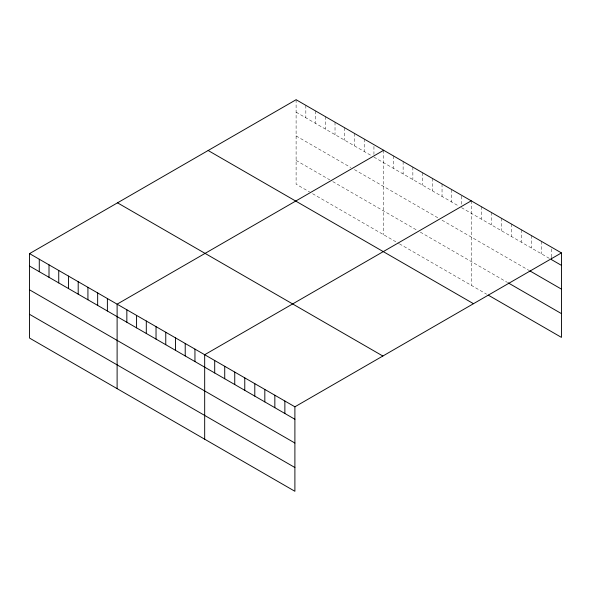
<?xml version="1.0" encoding="UTF-8"?>
<svg xmlns="http://www.w3.org/2000/svg" width="591" height="591" viewBox="0 0 591 591"><rect width="100%" height="100%" fill="white"/><g stroke="black" fill="none" stroke-linecap="round" stroke-linejoin="round"><path stroke-width="0.44" stroke-dasharray="2.96 2.22" d="M296.106 99.716L296.106 184.193L309.581 191.972M296.106 112.172L371.695 155.817M373.94 157.11L458.513 205.934M461.505 207.663L549.881 258.688M296.106 135.937L350.744 167.482M354.482 169.639L438.3 218.035M442.046 220.199L529.063 270.434M296.106 160.427L329.785 179.871M332.777 181.6L417.349 230.424M420.341 232.152L507.477 282.454M312.573 193.7L398.637 243.389M399.39 243.817L486.652 294.2M551.425 248.907L551.425 256.908M541.4 241.342L541.4 253.79M531.375 235.55L531.375 248.006M521.351 229.766L521.351 242.221M511.333 223.974L511.333 236.43M501.308 218.19L501.308 230.645M491.284 212.405L491.284 224.853M481.259 206.614L481.259 219.069M471.234 200.829L471.234 285.298M461.505 196.101L461.505 204.996M451.775 189.593L451.775 202.048M442.046 183.978L442.046 196.426M432.317 178.356L432.317 190.812M422.587 172.742L422.587 185.197M412.858 167.127L412.858 179.575M403.128 161.506L403.128 173.961M393.399 155.891L393.399 168.346M383.67 150.277L383.67 234.745M373.94 146.435L373.94 154.443M364.211 139.04L364.211 151.495M354.482 133.426L354.482 145.874M344.752 127.804L344.752 140.259M335.023 122.189L335.023 134.645M325.294 116.567L325.294 129.023M315.564 110.953L315.564 123.408M305.835 105.338L305.835 117.794"/><path stroke-width="0.89" d="M29.55 253.613L294.894 406.807L294.894 491.284L29.55 338.089L29.55 253.613L296.106 99.716L561.45 252.911L561.45 337.387L488.196 295.094M383.67 150.277L117.114 304.166L117.114 388.642M471.234 200.829L204.678 354.726L204.678 439.194M294.894 406.807L561.45 252.911M561.45 265.366L551.425 259.582L551.425 257.802M529.839 270.877L561.45 289.132M508.245 282.904L561.45 313.622M208.143 150.506L473.487 303.7M117.513 202.831L382.857 356.026M29.55 266.068L294.894 419.263M29.55 289.834L294.894 443.028M29.55 314.323L294.894 467.518M284.869 401.023L284.869 413.478M274.845 395.231L274.845 407.687M264.82 389.447L264.82 401.902M254.795 383.662L254.795 396.11M244.77 377.871L244.77 390.326M234.745 372.086L234.745 384.542M224.728 366.294L224.728 378.75M214.703 360.51L214.703 372.965M194.949 349.104L194.949 361.559M185.219 343.489L185.219 355.945M175.49 337.875L175.49 350.323M165.761 332.253L165.761 344.708M156.031 326.638L156.031 339.094M146.302 321.024L146.302 333.472M136.573 315.402L136.573 327.857M126.843 309.787L126.843 322.243M107.385 298.551L107.385 311.006M97.655 292.937L97.655 305.392M87.926 287.315L87.926 299.77M78.197 281.7L78.197 294.155M68.467 276.086L68.467 288.534M58.738 270.464L58.738 282.919M49.009 264.849L49.009 277.305M39.279 259.235L39.279 271.683"/></g></svg>
